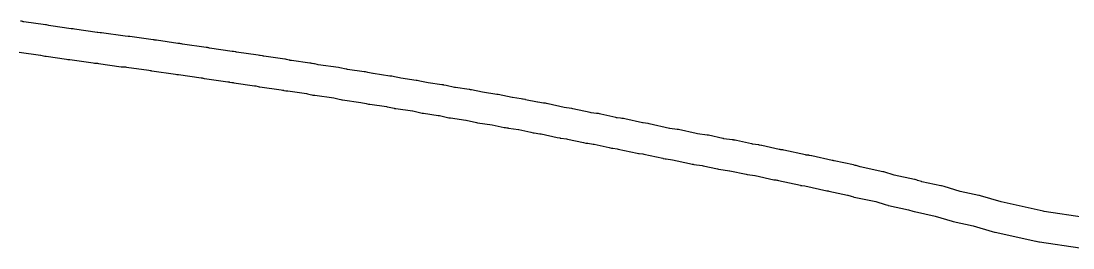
# Model space of a CAD drawing. Extents: x 20 to 287, y 1581 to 1957.
# Drawn here: x 153.1 to 211.5, y 1831.4 to 1844 of the extents above; entities that cross this region are included whole.
import ezdxf

# ---------------------------------------------------------------- set-up
doc = ezdxf.new("R2010")
doc.units = 0
doc.layers.get('0').update_dxf_attribs({"linetype": 'CONTINUOUS'})

msp = doc.modelspace()

# ---------------------------------------------------------------- linework, layer by layer
at = {"color": 7}
for points in [[(212.135261, 1833.13579), (209.892105, 1833.469628), (209.83354, 1833.481323), (207.502535, 1833.996718), (206.360456, 1834.336415), (206.301892, 1834.34811), (206.278502, 1834.354107), (206.266807, 1834.354107), (205.23601, 1834.582517), (204.345776, 1834.846071), (204.339779, 1834.846071), (204.19923, 1834.887063), (204.175841, 1834.893061), (204.164146, 1834.893061), (203.10992, 1835.12147), (203.092227, 1835.127468), (202.862108, 1835.194218), (202.844416, 1835.200216), (202.727288, 1835.23536), (202.703898, 1835.241358), (202.692203, 1835.241358), (201.573553, 1835.48734), (200.993731, 1835.663033), (200.935166, 1835.674727), (199.681813, 1835.950007), (199.675815, 1835.950007), (199.470825, 1836.014448), (199.412441, 1836.025843), (199.307007, 1836.049233), (198.246925, 1836.28352), (198.229233, 1836.28352), (198.194088, 1836.289518), (198.158943, 1836.295515), (198.129556, 1836.301512), (196.993334, 1836.547494), (196.975642, 1836.553492), (196.870208, 1836.576881), (196.852516, 1836.576881), (196.834824, 1836.582879), (196.75284, 1836.588876), (196.723453, 1836.594873), (196.694066, 1836.600871), (196.658921, 1836.606868), (195.446562, 1836.87627), (195.387998, 1836.882267), (195.364608, 1836.888265), (195.288472, 1836.894262), (195.253327, 1836.900259), (195.194763, 1836.911954), (194.228389, 1837.122792), (194.216694, 1837.128789), (194.099566, 1837.152179), (194.087871, 1837.152179), (194.064481, 1837.158176), (194.035094, 1837.158176), (193.712969, 1837.205046), (193.683582, 1837.211043), (193.648438, 1837.21704), (192.822627, 1837.398611), (192.746491, 1837.416303), (192.740493, 1837.416303), (192.681929, 1837.427998), (192.658539, 1837.433995), (192.576555, 1837.439992), (192.12558, 1837.504404), (192.090436, 1837.510401), (192.061049, 1837.516399), (191.27038, 1837.692092), (191.205968, 1837.703787), (191.188276, 1837.703787), (190.649452, 1837.779923), (190.590887, 1837.791618), (189.595228, 1838.008333), (189.530817, 1838.020028), (189.126696, 1838.078592), (189.109004, 1838.078592), (187.978641, 1838.330421), (187.920077, 1838.342116), (187.896687, 1838.342116), (187.633133, 1838.377261), (187.603746, 1838.383258), (186.625659, 1838.599973), (186.549523, 1838.617665), (186.485111, 1838.62936), (186.461721, 1838.62936), (186.379737, 1838.641055), (186.198167, 1838.664445), (186.163022, 1838.670442), (186.133635, 1838.67644), (185.296112, 1838.863857), (185.219975, 1838.881549), (185.155564, 1838.893244), (185.132174, 1838.893244), (185.05019, 1838.904939), (184.763216, 1838.945931), (184.704652, 1838.957626), (183.744137, 1839.168463), (183.685573, 1839.180158), (183.662183, 1839.180158), (183.263919, 1839.238723), (183.252224, 1839.238723), (182.36199, 1839.437865), (182.355993, 1839.437865), (182.274009, 1839.455557), (182.215445, 1839.467252), (182.192055, 1839.467252), (182.104194, 1839.478947), (181.795176, 1839.522338), (181.783481, 1839.522338), (181.115807, 1839.668764), (181.104112, 1839.674761), (180.986983, 1839.698151), (180.975288, 1839.698151), (180.951898, 1839.704148), (180.869914, 1839.710146), (180.383801, 1839.780435), (180.366109, 1839.786432), (179.593009, 1839.95043), (179.528597, 1839.962125), (178.720356, 1840.079254), (178.117108, 1840.213954), (178.111111, 1840.213954), (178.052546, 1840.219952), (178.029157, 1840.225949), (177.994012, 1840.225949), (177.226769, 1840.33723), (177.168205, 1840.348925), (176.717233, 1840.448481), (176.576684, 1840.477869), (176.553295, 1840.483866), (176.471311, 1840.489863), (175.709927, 1840.601144), (175.241383, 1840.700701), (175.106682, 1840.730088), (175.100685, 1840.730088), (175.077295, 1840.736085), (175.04215, 1840.736085), (174.187058, 1840.859091), (174.128493, 1840.870786), (173.841519, 1840.935198), (173.759535, 1840.95289), (173.695124, 1840.964585), (173.677431, 1840.964585), (173.58957, 1840.97628), (172.658338, 1841.110981), (172.646643, 1841.110981), (172.359669, 1841.175422), (172.224968, 1841.204809), (172.218971, 1841.204809), (172.195581, 1841.210807), (172.160437, 1841.210807), (171.229204, 1841.345508), (171.19406, 1841.351505), (171.164673, 1841.357502), (170.80155, 1841.439486), (170.737138, 1841.451181), (169.606776, 1841.609302), (169.548211, 1841.620997), (169.395938, 1841.650384), (169.372549, 1841.656381), (169.272992, 1841.679771), (169.2553, 1841.679771), (169.190888, 1841.691466), (169.149896, 1841.691466), (168.124955, 1841.837891), (168.095568, 1841.843889), (168.060424, 1841.849886), (168.037034, 1841.855884), (167.996042, 1841.867578), (167.919905, 1841.885271), (167.913908, 1841.885271), (167.855344, 1841.896965), (167.790932, 1841.90866), (167.74994, 1841.90866), (166.584436, 1842.078506), (166.578438, 1842.078506), (166.519874, 1842.090201), (166.513877, 1842.090201), (166.385023, 1842.119588), (166.379026, 1842.119588), (166.355636, 1842.125585), (166.273652, 1842.131582), (165.073006, 1842.307275), (165.061312, 1842.307275), (165.037922, 1842.313273), (164.903221, 1842.34266), (164.897224, 1842.34266), (164.873834, 1842.348657), (164.838689, 1842.348657), (163.567763, 1842.530227), (163.538376, 1842.536225), (163.508989, 1842.542222), (163.473845, 1842.553917), (163.409433, 1842.565612), (163.391741, 1842.565612), (162.068104, 1842.75303), (162.027112, 1842.759027), (162.027112, 1842.765024), (161.991967, 1842.771022), (161.928902, 1842.778782), (161.905512, 1842.778782), (161.823528, 1842.790477), (160.640452, 1842.960323), (160.564315, 1842.972017), (160.546623, 1842.972017), (160.499783, 1842.978015), (160.476394, 1842.978015), (160.441249, 1842.984012), (159.146897, 1843.17143), (159.082486, 1843.177427), (159.059096, 1843.177427), (158.889251, 1843.189122), (157.583183, 1843.37654), (157.524619, 1843.382537), (157.501229, 1843.382537), (157.372376, 1843.394232), (157.348986, 1843.394232), (156.089773, 1843.575802), (156.001911, 1843.587497), (155.966767, 1843.593495), (155.955072, 1843.593495), (155.919927, 1843.599492), (155.89054, 1843.599492), (154.777747, 1843.757643), (154.666466, 1843.781032), (154.525917, 1843.810419), (154.502528, 1843.816417), (154.467383, 1843.816417), (153.266737, 1843.986262), (153.23735, 1843.99226), (153.207963, 1843.998257), (153.201966, 1843.998257), (153.143401, 1844.015949), (153.07899, 1844.027644)], [(153.021433, 1842.307677), (154.204506, 1842.137832), (154.222199, 1842.131834), (154.444761, 1842.084965), (154.509173, 1842.07327), (155.633679, 1841.915149), (155.715663, 1841.903455), (155.762532, 1841.897457), (155.774227, 1841.897457), (155.832792, 1841.89146), (157.11543, 1841.70989), (157.191567, 1841.698195), (157.255979, 1841.692197), (157.332115, 1841.6862), (157.361502, 1841.6862), (157.408372, 1841.680203), (158.679298, 1841.498632), (158.743709, 1841.492635), (158.907707, 1841.48094), (158.966272, 1841.474943), (160.202056, 1841.29925), (160.28404, 1841.287555), (160.325032, 1841.281558), (160.366024, 1841.27556), (160.383716, 1841.27556), (161.683927, 1841.088143), (161.695622, 1841.088143), (161.771759, 1841.07045), (161.789451, 1841.07045), (161.807143, 1841.064453), (161.848135, 1841.064453), (163.113205, 1840.882883), (163.165922, 1840.871188), (163.206914, 1840.859493), (163.212911, 1840.859493), (163.224606, 1840.859493), (163.271475, 1840.847798), (163.294865, 1840.847798), (164.595076, 1840.666228), (164.659488, 1840.654533), (164.682878, 1840.648536), (164.688875, 1840.648536), (164.817728, 1840.619149), (164.823726, 1840.619149), (164.847116, 1840.613151), (164.88226, 1840.613151), (164.92913, 1840.607154), (166.077062, 1840.443156), (166.141473, 1840.431461), (166.282022, 1840.396316), (166.340586, 1840.384622), (166.363976, 1840.384622), (167.558762, 1840.214776), (167.623174, 1840.203081), (167.681738, 1840.191386), (167.693433, 1840.185389), (167.816439, 1840.161999), (167.822436, 1840.161999), (167.845826, 1840.156002), (167.880971, 1840.156002), (167.92784, 1840.150005), (168.958637, 1840.003579), (169.023049, 1839.991884), (169.169475, 1839.956739), (169.245611, 1839.939047), (169.310023, 1839.927352), (169.374435, 1839.915657), (169.415427, 1839.915657), (170.46965, 1839.763384), (170.780062, 1839.693095), (170.867923, 1839.675403), (170.926487, 1839.663708), (170.949877, 1839.663708), (171.968962, 1839.517282), (171.980656, 1839.517282), (172.26763, 1839.452871), (172.402331, 1839.423484), (172.408329, 1839.423484), (172.431718, 1839.417486), (172.466863, 1839.417486), (173.398095, 1839.282785), (173.43324, 1839.276788), (173.462627, 1839.270791), (173.825749, 1839.188807), (173.831747, 1839.188807), (173.843442, 1839.182809), (173.890311, 1839.176812), (173.908003, 1839.176812), (174.845092, 1839.042111), (174.862784, 1839.042111), (175.378183, 1838.924982), (175.442594, 1838.913288), (176.274261, 1838.796159), (176.338673, 1838.784464), (176.865785, 1838.667336), (176.871782, 1838.667336), (176.883477, 1838.667336), (176.930346, 1838.655641), (176.953736, 1838.655641), (177.797116, 1838.532635), (177.814808, 1838.532635), (178.388774, 1838.403781), (178.453186, 1838.392086), (179.261424, 1838.280805), (179.929099, 1838.13438), (180.005235, 1838.116687), (180.069647, 1838.104992), (180.093037, 1838.098995), (180.128181, 1838.098995), (180.175051, 1838.092998), (180.725591, 1838.011014), (180.737286, 1838.011014), (181.404964, 1837.864588), (181.416658, 1837.858591), (181.533787, 1837.835201), (181.545482, 1837.835201), (181.568872, 1837.829204), (181.598259, 1837.829204), (181.914524, 1837.782334), (181.978936, 1837.770639), (182.875026, 1837.577374), (183.009727, 1837.547987), (183.015724, 1837.547987), (183.039114, 1837.54199), (183.068501, 1837.54199), (183.390626, 1837.49512), (183.44919, 1837.483425), (184.327711, 1837.29016), (184.46826, 1837.260773), (184.573693, 1837.249078), (184.860667, 1837.208086), (184.919232, 1837.196391), (185.756752, 1837.014821), (185.885605, 1836.985434), (185.903297, 1836.985434), (185.92099, 1836.979437), (185.956134, 1836.979437), (186.190421, 1836.944292), (186.248986, 1836.932597), (187.309068, 1836.69831), (187.37348, 1836.692313), (187.391172, 1836.686315), (187.426317, 1836.686315), (187.619582, 1836.656928), (187.683994, 1836.645233), (188.73236, 1836.416824), (188.750053, 1836.410826), (188.861334, 1836.387437), (188.873029, 1836.387437), (188.896418, 1836.381439), (188.925805, 1836.381439), (189.265499, 1836.328722), (190.214304, 1836.123732), (190.354852, 1836.094345), (190.378242, 1836.088348), (190.413386, 1836.088348), (190.460256, 1836.082351), (190.911228, 1836.017939), (190.975639, 1836.006244), (191.766308, 1835.830551), (191.824872, 1835.818856), (191.848262, 1835.818856), (192.433944, 1835.730995), (192.445639, 1835.730995), (193.353445, 1835.531852), (193.41201, 1835.520157), (193.435399, 1835.520157), (193.833663, 1835.461593), (193.851356, 1835.461593), (194.893869, 1835.227306), (194.958281, 1835.221309), (194.98167, 1835.215311), (195.011058, 1835.215311), (195.057927, 1835.209314), (195.087314, 1835.203316), (195.151726, 1835.191622), (196.364084, 1834.92222), (196.370082, 1834.92222), (196.381777, 1834.916223), (196.428646, 1834.910225), (196.446338, 1834.910225), (196.604459, 1834.886835), (196.616154, 1834.886835), (197.834369, 1834.617434), (197.892933, 1834.605739), (197.910625, 1834.605739), (197.916623, 1834.605739), (197.94601, 1834.599741), (198.982664, 1834.377179), (198.994359, 1834.371182), (199.175929, 1834.318465), (199.316477, 1834.277473), (199.339867, 1834.271476), (199.351562, 1834.271476), (200.546348, 1834.013769), (201.067603, 1833.855648), (201.073601, 1833.855648), (201.214149, 1833.814656), (201.237539, 1833.808659), (201.249234, 1833.808659), (202.362027, 1833.562677), (202.368024, 1833.562677), (202.614006, 1833.48654), (202.672571, 1833.474845), (202.701958, 1833.468848), (203.844033, 1833.217019), (204.792838, 1832.935892), (204.851402, 1832.9182), (205.946623, 1832.678065), (207.000849, 1832.367657), (207.006847, 1832.367657), (207.147395, 1832.326665), (207.170785, 1832.320667), (207.182479, 1832.320667), (209.437348, 1831.828694), (209.449043, 1831.822697), (209.589592, 1831.79331), (209.618979, 1831.787312), (209.636671, 1831.787312), (211.873971, 1831.447615)]]:
    msp.add_lwpolyline(points, dxfattribs=at)

doc.saveas('drawing.dxf')
